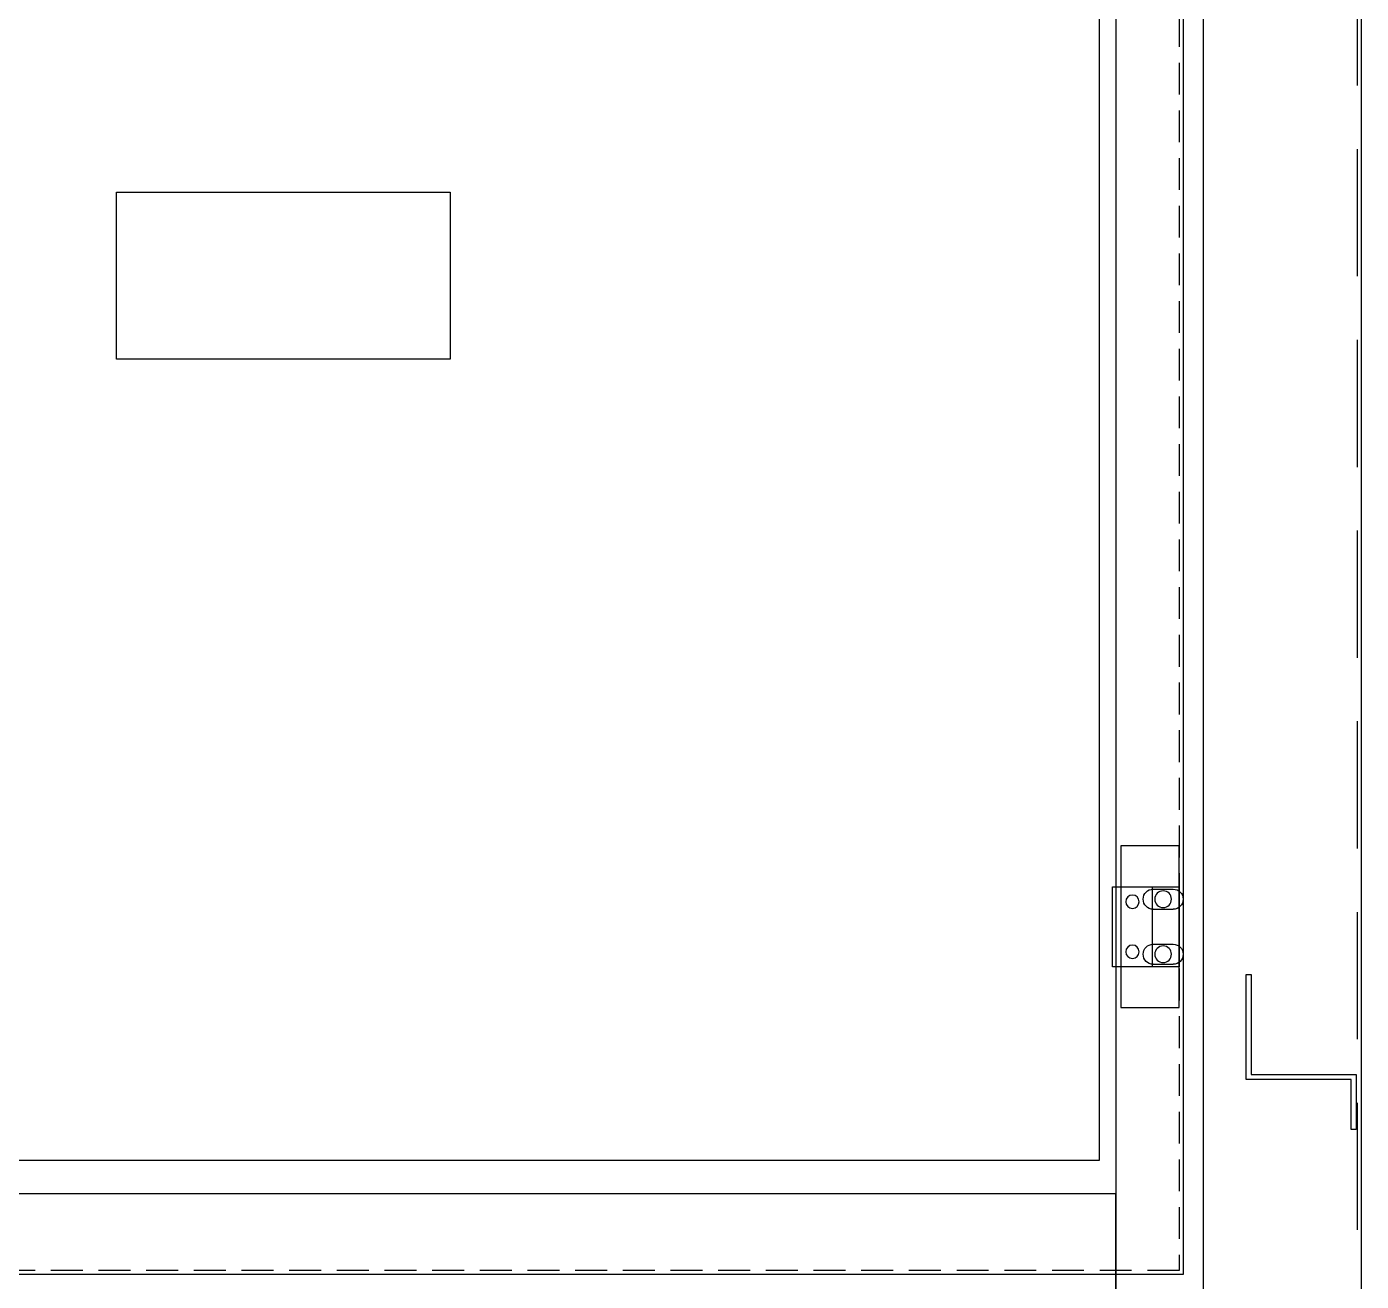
# Model space of a CAD drawing. Header units: millimetres. Extents: x 0 to 5930, y 0 to 4193.
# Drawn here: x 1861.4 to 2261.4, y 2949.8 to 3325.7 of the extents above; entities that cross this region are included whole.
import ezdxf

# ---------------------------------------------------------------- set-up
doc = ezdxf.new("R2010")
doc.units = ezdxf.units.MM
doc.linetypes.add('HIDDEN2', pattern=[4.7624999999999975, 3.174999999999998, -1.587499999999999])
doc.linetypes.add('HIDDENX2', pattern=[19.049999999999997, 12.7, -6.349999999999999])

# ---------------------------------------------------------------- blocks, each defined once
blk = doc.blocks.new('ovan6x9')
at = {"color": 2}
for p, q in [((1.999940003966912, 5.999987423216225), (7.999940003966912, 5.999987423216225)), ((1.999940003966912, -1.25767837744e-05), (7.999940003966912, -1.25767837744e-05))]:
    blk.add_line(p, q, dxfattribs=at)
for centre, start, end in [((1.999940003966912, 2.999987423216225), 90, 270), ((7.999940003966912, 2.999987423216225), 270, 90)]:
    blk.add_arc(centre, 3, start, end, dxfattribs=at)
blk = doc.blocks.new('HL036-1-1')
at = {"color": 1}
blk.add_line((9.5, 36.25), (9.5, 12.25), dxfattribs=at)
for points in [[(0, 48.5), (17.5, 48.5), (17.5, 0), (0, 0)], [(-2.5, 12.25), (17.5, 12.25), (17.5, 36.25), (-2.5, 36.25)]]:
    blk.add_lwpolyline(points, close=True, dxfattribs=at)
for centre, radius in [((3.5, 31.75), 2), ((12.70000000018626, 32.5), 2.5), ((3.5, 16.75), 2), ((12.70000000018626, 16), 2.5)]:
    blk.add_circle(centre, radius, dxfattribs=at)

msp = doc.modelspace()

# ---------------------------------------------------------------- linework, layer by layer
at = {"ltscale": 3}
for points in [[(1461.4303735904978, 3575.989720416317), (2261.4303735904978, 3575.989720416317), (2261.4303735904978, 1975.9897204163099), (1461.4303735904978, 1975.9897204163099)], [(1508.830373590492, 3493.5897204163193), (2214.030373590489, 3493.5897204163193), (2214.030373590489, 2023.3897204163186), (1508.830373590492, 2023.3897204163186)]]:
    msp.add_lwpolyline(points, close=True, dxfattribs=at)
at = {"linetype": 'HIDDENX2', "ltscale": 3}
msp.add_lwpolyline([(1462.6303735904949, 3574.78972041632), (2260.2303735905007, 3574.78972041632), (2260.2303735905007, 1977.1897204163179), (1462.6303735904949, 1977.1897204163179)], close=True, dxfattribs=at)
at = {"color": 6, "ltscale": 3}
msp.add_lwpolyline([(1514.830373590492, 3487.5897204163193), (2208.030373590489, 3487.5897204163193), (2208.030373590489, 2951.78972041632), (1514.830373590492, 2951.78972041632)], close=True, dxfattribs=at)
at = {"color": 6, "linetype": 'HIDDEN2', "ltscale": 3}
msp.add_lwpolyline([(1516.030373590489, 3486.3897204163186), (2206.830373590492, 3486.3897204163186), (2206.830373590492, 2952.989720416317), (1516.030373590489, 2952.989720416317)], close=True, dxfattribs=at)
at = {"color": 1, "ltscale": 3}
msp.add_lwpolyline([(1540.030373590489, 3482.3897204163186), (2182.830373590594, 3482.3897204163186), (2182.830373590594, 2985.989720416317), (1540.030373590489, 2985.989720416317)], close=True, dxfattribs=at)
at = {"color": 3, "ltscale": 3}
for points in [[(1535.030373590489, 3467.3897204163186), (2187.830373590492, 3467.3897204163186), (2187.830373590492, 2049.5897204163193), (1535.030373590489, 2049.5897204163193)], [(1535.030373590489, 2923.5897204163302), (2187.830373590492, 2923.5897204163302), (2187.830373590492, 2975.989720416317), (1535.030373590489, 2975.989720416317)]]:
    msp.add_lwpolyline(points, close=True, dxfattribs=at)
at = {"color": 2, "ltscale": 3}
msp.add_lwpolyline([(1888.3426399527962, 3276.113153310009), (1988.3426399527962, 3276.113153310009), (1988.3426399527962, 3226.113153310009), (1888.3426399527962, 3226.113153310009)], close=True, dxfattribs=at)
at = {"color": 33}
msp.add_lwpolyline([(2228.4303735904978, 3041.739720416317), (2228.4303735904978, 3011.739720416317), (2259.9303735904978, 3011.739720416317), (2259.9303735904978, 2995.239720416317), (2258.4303735904978, 2995.239720416317), (2258.4303735904978, 3010.239720416317), (2226.9303735904978, 3010.239720416317), (2226.9303735904978, 3041.739720416317)], close=True, dxfattribs=at)

# ---------------------------------------------------------------- block references
at = {"color": 7, "xscale": -1, "rotation": 180}
for name, p in [('HL036-1-1', (2189.3405294463882, 3080.2897204163273)), ('ovan6x9', (2197.040589442593, 3067.28970783954)), ('ovan6x9', (2197.040589442593, 3050.78970783954))]:
    msp.add_blockref(name, p, dxfattribs=at)

doc.saveas('drawing.dxf')
